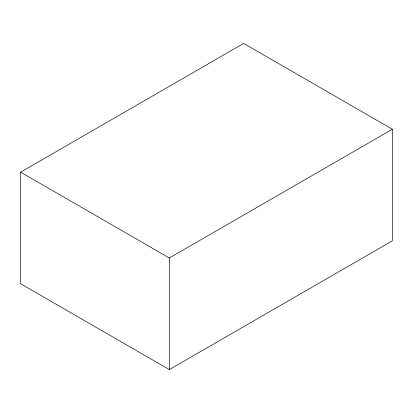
<?xml version="1.0" encoding="UTF-8"?>
<svg xmlns="http://www.w3.org/2000/svg" width="413" height="413" viewBox="0 0 413 413"><rect width="100%" height="100%" fill="white"/><g stroke="black" fill="none" stroke-linecap="round" stroke-linejoin="round"><path stroke-width="0.62" d="M20.65 172.164L243.67 43.406L392.35 129.243L392.35 240.836L169.33 369.594L20.65 283.757L20.65 172.164L169.33 258.001L392.35 129.243M169.33 258.001L169.33 369.594"/></g></svg>
